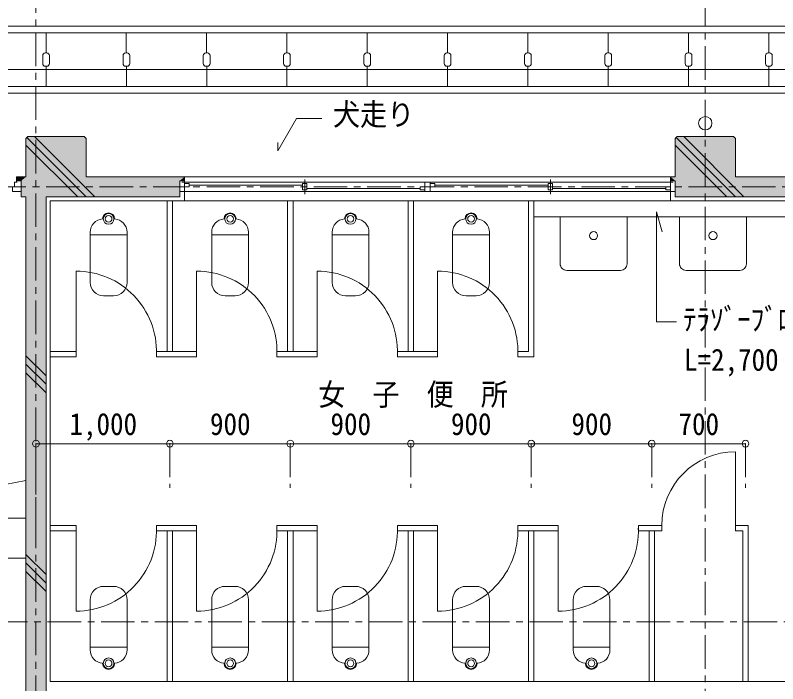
# Model space of a CAD drawing. Units: millimetres at full size, sheet at 1:50. Extents: x -19525 to 20275, y -14100 to 14100.
# Drawn here: x -14780 to -9084, y 1600 to 6594 of the extents above; entities that cross this region are included whole.
import ezdxf
from ezdxf.enums import TextEntityAlignment as Align

# ---------------------------------------------------------------- set-up
doc = ezdxf.new("R2010")
doc.units = ezdxf.units.MM
doc.header["$LTSCALE"] = 50
doc.header["$PDMODE"] = 32
doc.header["$PDSIZE"] = 50
doc.linetypes.add('CHAIN1', pattern=[8, 5, -1, 1, -1])
for name, color, linetype, lineweight in [('0-0_基準線･符号', 7, 'CHAIN1', 9), ('0-2_寸法線･文字', 7, 'Continuous', 9), ('0-3_躯体', 3, 'Continuous', 18), ('0-5_木', 3, 'Continuous', 18), ('0-6_文字', 3, 'Continuous', 18), ('0-7_建具', 7, 'Continuous', 9), ('0-9_仕上(中)', 7, 'Continuous', 9), ('0-C_設備', 7, 'Continuous', 9), ('0-E_ハッチ', 4, 'Continuous', 9), ('0-F_その他', 4, 'Continuous', 9)]:
    doc.layers.add(name, color=color, linetype=linetype, lineweight=lineweight)
doc.styles.add('ＭＳ ゴシック', font='')
doc.styles.get('ＭＳ ゴシック').set_extended_font_data('MS Gothic')

msp = doc.modelspace()

# ---------------------------------------------------------------- linework, layer by layer
at = {"layer": '0-0_基準線･符号'}
for p, q in [((-14625, 12062.5), (-14625, -10437.5)), ((-9625, 11562.5), (-9625, -9937.5)), ((19700, 5312.5), (-19450, 5312.5))]:
    msp.add_line(p, q, dxfattribs=at)
at = {"layer": '0-2_寸法線･文字', "linetype": 'CHAIN1'}
for p, q in [((-14625, 3393.39), (-14625, 2762.5)), ((-13625, 3393.39), (-13625, 3062.5)), ((-12725, 3393.39), (-12725, 3062.5)), ((-11825, 3393.39), (-11825, 3062.5)), ((-10925, 3393.39), (-10925, 3062.5)), ((-10025, 3393.39), (-10025, 3062.5)), ((-9325, 3393.39), (-9325, 3062.5))]:
    msp.add_line(p, q, dxfattribs=at)
at = {"layer": '0-2_寸法線･文字'}
for p, q in [((-14625, 3393.39), (-13625, 3393.39)), ((-13625, 3393.39), (-12725, 3393.39)), ((-12725, 3393.39), (-11825, 3393.39)), ((-11825, 3393.39), (-10925, 3393.39)), ((-10925, 3393.39), (-10025, 3393.39)), ((-10025, 3393.39), (-9325, 3393.39))]:
    msp.add_line(p, q, dxfattribs=at)
at = {"layer": '0-2_寸法線･文字', "color": 6}
for p in [(-14625, 3393.39), (-13625, 3393.39), (-12725, 3393.39), (-11825, 3393.39), (-10925, 3393.39), (-10025, 3393.39), (-9325, 3393.39)]:
    msp.add_point(p, dxfattribs=at)
at = {"layer": '0-3_躯体'}
for p, q in [((-14700, 5672.5), (-14685, 5687.5)), ((-14700, 5672.5), (-14700, 5387.5)), ((-14265, 5687.5), (-14685, 5687.5)), ((-14265, 5687.5), (-14250, 5672.5)), ((-14250, 5672.5), (-14250, 5387.5)), ((-9850, 5672.5), (-9835, 5687.5)), ((-9850, 5672.5), (-9850, 5387.5)), ((-9415, 5687.5), (-9835, 5687.5)), ((-9415, 5687.5), (-9400, 5672.5)), ((-9400, 5672.5), (-9400, 5387.5)), ((-14770, 5387.5), (-14770, 5347.5)), ((-14700, 5387.5), (-14770, 5387.5)), ((-14770, 5357.5), (-14735, 5357.5)), ((-14735, 5357.5), (-14735, 5237.5)), ((-13515, 5387.5), (-13515, 5347.5)), ((-9885, 5387.5), (-9885, 5347.5)), ((-9850, 5387.5), (-9885, 5387.5)), ((-9885, 5357.5), (-9850, 5357.5)), ((-9850, 5357.5), (-9850, 5237.5)), ((-8065, 5387.5), (-9400, 5387.5)), ((-14765, 5277.5), (-14735, 5277.5)), ((-14735, 5237.5), (-14700, 5237.5)), ((-14700, -1547.5), (-14700, 5237.5)), ((-14550, 5237.5), (-14550, -1112.5)), ((-14550, 5237.5), (-13550, 5237.5)), ((-9850, 5237.5), (-8200, 5237.5))]:
    msp.add_line(p, q, dxfattribs=at)
for points in [[(-13515, 5387.5), (-14248.96, 5387.5), (-14250, 5387.5)], [(-13515, 5357.5), (-13550, 5357.5), (-13550, 5237.5)]]:
    msp.add_lwpolyline(points, dxfattribs=at)
at = {"layer": '0-5_木'}
for p, q in [((-13645, 5207.5), (-13645, 4082.5)), ((-13605, 5207.5), (-13605, 4082.5)), ((-12745, 4082.5), (-12745, 5207.5)), ((-12705, 4082.5), (-12705, 5207.5)), ((-11845, 5207.5), (-11845, 4082.5)), ((-11805, 5207.5), (-11805, 4082.5)), ((-10945, 4082.5), (-10945, 5207.5)), ((-10905, 4042.5), (-10905, 5207.5)), ((-14325, 4682.5), (-14325, 4042.5)), ((-13425, 4682.5), (-13425, 4042.5)), ((-12525, 4682.5), (-12525, 4042.5)), ((-11625, 4682.5), (-11625, 4042.5)), ((-14520, 4082.5), (-14325, 4082.5)), ((-13725, 4082.5), (-13725, 4042.5)), ((-13725, 4082.5), (-13425, 4082.5)), ((-12825, 4082.5), (-12825, 4042.5)), ((-12825, 4082.5), (-12525, 4082.5)), ((-11925, 4082.5), (-11925, 4042.5)), ((-11925, 4082.5), (-11625, 4082.5)), ((-11025, 4082.5), (-11025, 4042.5)), ((-11025, 4082.5), (-10945, 4082.5)), ((-14520, 4042.5), (-14325, 4042.5)), ((-13725, 4042.5), (-13425, 4042.5)), ((-12825, 4042.5), (-12525, 4042.5)), ((-11925, 4042.5), (-11625, 4042.5)), ((-11025, 4042.5), (-10905, 4042.5)), ((-14520, 2782.5), (-14325, 2782.5)), ((-14520, 2742.5), (-14325, 2742.5)), ((-14325, 2142.5), (-14325, 2782.5)), ((-13725, 2742.5), (-13725, 2782.5)), ((-13725, 2782.5), (-13425, 2782.5)), ((-13725, 2742.5), (-13425, 2742.5)), ((-13645, 1617.5), (-13645, 2742.5)), ((-13605, 1617.5), (-13605, 2742.5)), ((-13425, 2142.5), (-13425, 2782.5)), ((-12825, 2742.5), (-12825, 2782.5)), ((-12825, 2782.5), (-12525, 2782.5)), ((-12825, 2742.5), (-12525, 2742.5)), ((-12745, 2742.5), (-12745, 1617.5)), ((-12705, 2742.5), (-12705, 1617.5)), ((-12525, 2142.5), (-12525, 2782.5)), ((-11925, 2742.5), (-11925, 2782.5)), ((-11925, 2782.5), (-11625, 2782.5)), ((-11925, 2742.5), (-11625, 2742.5)), ((-11845, 1617.5), (-11845, 2742.5)), ((-11805, 1617.5), (-11805, 2742.5)), ((-11625, 2142.5), (-11625, 2782.5)), ((-11025, 2742.5), (-11025, 2782.5)), ((-11025, 2782.5), (-10725, 2782.5)), ((-11025, 2742.5), (-10725, 2742.5)), ((-10945, 2742.5), (-10945, 1617.5)), ((-10905, 2742.5), (-10905, 1617.5)), ((-10725, 2142.5), (-10725, 2782.5)), ((-10125, 2742.5), (-10125, 2782.5)), ((-10125, 2782.5), (-9950, 2782.5)), ((-10125, 2742.5), (-9950, 2742.5)), ((-10045, 1617.5), (-10045, 2742.5)), ((-10005, 1617.5), (-10005, 2742.5)), ((-9950, 2742.5), (-9950, 2782.5)), ((-9400, 2782.5), (-9305, 2782.5)), ((-9400, 2742.5), (-9345, 2742.5)), ((-9345, 2742.5), (-9345, 1617.5)), ((-9305, 2782.5), (-9305, 1617.5))]:
    msp.add_line(p, q, dxfattribs=at)
msp.add_lwpolyline([(-9400, 2742.5), (-9400, 2782.5), (-9400, 3332.5)], dxfattribs=at)
for centre, radius, start, end in [((-14325, 4082.5), 600, 358.08979, 90), ((-13425, 4082.5), 600, 358.08979, 90), ((-12525, 4082.5), 600, 358.08979, 90), ((-11625, 4082.5), 600, 358.08979, 90), ((-9400, 2782.5), 550, 90, 180), ((-14325, 2742.5), 600, 270, 1.91021), ((-13425, 2742.5), 600, 270, 1.91021), ((-12525, 2742.5), 600, 270, 1.91021), ((-11625, 2742.5), 600, 270, 1.91021), ((-10725, 2742.5), 600, 270, 1.91021)]:
    msp.add_arc(centre, radius, start, end, dxfattribs=at)
at = {"layer": '0-6_文字', "linetype": 'CHAIN1'}
msp.add_line((-17338.21, 2062.5), (-7580.88, 2062.5), dxfattribs=at)
at = {"layer": '0-6_文字', "color": 4, "lineweight": 9}
for points in [[(-12490.67, 5823.76), (-12679.15, 5823.76), (-12819.11, 5581.35), (-12819.11, 5642.52)], [(-9841.02, 4302.77), (-9988.27, 4302.77), (-9988.27, 5125.87), (-9947.78, 4974.75)]]:
    msp.add_lwpolyline(points, dxfattribs=at)
at = {"layer": '0-7_建具', "color": 4}
for p, q in [((-9885, 5387.5), (-13515, 5387.5)), ((-11735, 5347.5), (-13500, 5347.5)), ((-9900, 5347.5), (-11665, 5347.5)), ((-13500, 5277.5), (-11720, 5277.5)), ((-11665, 5277.5), (-9900, 5277.5)), ((-13515, 5207.5), (-9885, 5207.5))]:
    msp.add_line(p, q, dxfattribs=at)
at = {"layer": '0-7_建具'}
for p, q in [((-12617.5, 5257.5), (-12617.5, 5367.5)), ((-10782.5, 5257.5), (-10782.5, 5367.5)), ((-13535, 5347.5), (-13500, 5347.5)), ((-13515, 5277.5), (-13515, 5347.5)), ((-13480, 5324.5), (-12634.5, 5324.5)), ((-12634.5, 5312.5), (-12600.5, 5312.5)), ((-12600.5, 5300.5), (-11755, 5300.5)), ((-11700, 5347.5), (-11735, 5347.5)), ((-11720, 5277.5), (-11720, 5347.5)), ((-11700, 5347.5), (-11665, 5347.5)), ((-11680, 5277.5), (-11680, 5347.5)), ((-11645, 5324.5), (-10799.5, 5324.5)), ((-10799.5, 5312.5), (-10765.5, 5312.5)), ((-10765.5, 5300.5), (-9920, 5300.5)), ((-9865, 5347.5), (-9900, 5347.5)), ((-9885, 5277.5), (-9885, 5347.5)), ((-13535, 5277.5), (-13550, 5277.5)), ((-13535, 5277.5), (-13500, 5277.5)), ((-11700, 5277.5), (-11735, 5277.5)), ((-11700, 5277.5), (-11665, 5277.5)), ((-9865, 5277.5), (-9900, 5277.5)), ((-9865, 5277.5), (-9850, 5277.5))]:
    msp.add_line(p, q, dxfattribs=at)
for points in [[(-14765, 5347.5), (-14785, 5347.5), (-14785, 5312.5), (-14800, 5312.5), (-14800, 5277.5), (-14765, 5277.5)], [(-13515, 5312.5), (-13480, 5312.5), (-13480, 5336.5), (-13515, 5336.5)], [(-11720, 5312.5), (-11755, 5312.5), (-11755, 5288.5), (-11720, 5288.5)], [(-11680, 5312.5), (-11645, 5312.5), (-11645, 5336.5), (-11680, 5336.5)], [(-9885, 5312.5), (-9920, 5312.5), (-9920, 5288.5), (-9885, 5288.5)]]:
    msp.add_lwpolyline(points, dxfattribs=at)
for points in [[(-12634.5, 5288.5), (-12600.5, 5288.5), (-12600.5, 5336.5), (-12634.5, 5336.5)], [(-10799.5, 5288.5), (-10765.5, 5288.5), (-10765.5, 5336.5), (-10799.5, 5336.5)]]:
    msp.add_lwpolyline(points, close=True, dxfattribs=at)
at = {"layer": '0-9_仕上(中)', "color": 3, "lineweight": 18}
for p, q in [((-13515, 5277.5), (-13515, 5207.5)), ((-9885, 5277.5), (-9885, 5207.5)), ((-14520, 5207.5), (-14520, 1617.5)), ((-14520, 5207.5), (-13515, 5207.5)), ((-9885, 5207.5), (-8230, 5207.5)), ((-14520, 1617.5), (-8230, 1617.5))]:
    msp.add_line(p, q, dxfattribs=at)
at = {"layer": '0-9_仕上(中)'}
for p, q in [((-10905, 5087.5), (-8230, 5087.5)), ((-14700, 2837.5), (-16150, 2837.5)), ((-14700, 2537.5), (-16150, 2537.5))]:
    msp.add_line(p, q, dxfattribs=at)
msp.add_lwpolyline([(-14700, 3117.62), (-15396.97, 2982.72), (-15455.56, 3022.31)], dxfattribs=at)
at = {"layer": '0-C_設備'}
for p, q in [((-9625, 5737.5), (-9625, 5687.5)), ((-10709.17, 4737.5), (-10709.17, 5087.5)), ((-10709.17, 5087.5), (-10209.17, 5087.5)), ((-10209.17, 4737.5), (-10209.17, 5087.5)), ((-9817.5, 4737.5), (-9817.5, 5087.5)), ((-9817.5, 5087.5), (-9317.5, 5087.5)), ((-9317.5, 4737.5), (-9317.5, 5087.5)), ((-14220, 4972.5), (-14220, 4597.5)), ((-13945, 4972.5), (-13945, 4597.5)), ((-13312.5, 4972.5), (-13312.5, 4597.5)), ((-13037.5, 4972.5), (-13037.5, 4597.5)), ((-12412.5, 4972.5), (-12412.5, 4597.5)), ((-12137.5, 4972.5), (-12137.5, 4597.5)), ((-11512.5, 4972.5), (-11512.5, 4597.5)), ((-11237.5, 4972.5), (-11237.5, 4597.5)), ((-14220, 4952.5), (-13945, 4952.5)), ((-13312.5, 4952.5), (-13037.5, 4952.5)), ((-12412.5, 4952.5), (-12137.5, 4952.5)), ((-11512.5, 4952.5), (-11237.5, 4952.5)), ((-10259.17, 4687.5), (-10659.17, 4687.5)), ((-9367.5, 4687.5), (-9767.5, 4687.5)), ((-14045, 4497.5), (-14120, 4497.5)), ((-13137.5, 4497.5), (-13212.5, 4497.5)), ((-12237.5, 4497.5), (-12312.5, 4497.5)), ((-11337.5, 4497.5), (-11412.5, 4497.5)), ((-14120, 2327.5), (-14045, 2327.5)), ((-13212.5, 2327.5), (-13137.5, 2327.5)), ((-12312.5, 2327.5), (-12237.5, 2327.5)), ((-11412.5, 2327.5), (-11337.5, 2327.5)), ((-10512.5, 2327.5), (-10437.5, 2327.5)), ((-14220, 1852.5), (-14220, 2227.5)), ((-13945, 1852.5), (-13945, 2227.5)), ((-13312.5, 1852.5), (-13312.5, 2227.5)), ((-13037.5, 1852.5), (-13037.5, 2227.5)), ((-12412.5, 1852.5), (-12412.5, 2227.5)), ((-12137.5, 1852.5), (-12137.5, 2227.5)), ((-11512.5, 1852.5), (-11512.5, 2227.5)), ((-11237.5, 1852.5), (-11237.5, 2227.5)), ((-10612.5, 1852.5), (-10612.5, 2227.5)), ((-10337.5, 1852.5), (-10337.5, 2227.5)), ((-13945, 1872.5), (-14220, 1872.5)), ((-13037.5, 1872.5), (-13312.5, 1872.5)), ((-12137.5, 1872.5), (-12412.5, 1872.5)), ((-11237.5, 1872.5), (-11512.5, 1872.5)), ((-10337.5, 1872.5), (-10612.5, 1872.5))]:
    msp.add_line(p, q, dxfattribs=at)
for centre, radius in [((-9625, 5787.5), 50), ((-14082.5, 5072.5), 40), ((-14082.5, 5072.5), 25), ((-13175, 5072.5), 40), ((-13175, 5072.5), 25), ((-12275, 5072.5), 40), ((-12275, 5072.5), 25), ((-11375, 5072.5), 40), ((-11375, 5072.5), 25), ((-10459.17, 4947.5), 30), ((-9567.5, 4947.5), 30), ((-14082.5, 1752.5), 40), ((-14082.5, 1752.5), 25), ((-13175, 1752.5), 40), ((-13175, 1752.5), 25), ((-12275, 1752.5), 40), ((-12275, 1752.5), 25), ((-11375, 1752.5), 40), ((-11375, 1752.5), 25), ((-10475, 1752.5), 40), ((-10475, 1752.5), 25)]:
    msp.add_circle(centre, radius, dxfattribs=at)
for centre, radius, start, end in [((-14120, 4972.5), 100, 94.28937, 179.99985), ((-14082.5, 5072.5), 45, 0, 179.99985), ((-14045, 4972.5), 100, 0, 85.71104), ((-13212.5, 4972.5), 100, 94.28937, 179.99985), ((-13175, 5072.5), 45, 0, 179.99985), ((-13137.5, 4972.5), 100, 0, 85.71104), ((-12312.5, 4972.5), 100, 94.28937, 179.99985), ((-12275, 5072.5), 45, 0, 179.99985), ((-12237.5, 4972.5), 100, 0, 85.71104), ((-11412.5, 4972.5), 100, 94.28937, 179.99985), ((-11375, 5072.5), 45, 0, 179.99985), ((-11337.5, 4972.5), 100, 0, 85.71104), ((-10659.17, 4737.5), 50, 179.99985, 270.00005), ((-10259.17, 4737.5), 50, 270.00005, 0), ((-9767.5, 4737.5), 50, 179.99985, 270.00005), ((-9367.5, 4737.5), 50, 270.00005, 0), ((-14120, 4597.5), 100, 179.99985, 270.00005), ((-14045, 4597.5), 100, 270.00005, 0), ((-13212.5, 4597.5), 100, 179.99985, 270.00005), ((-13137.5, 4597.5), 100, 270.00005, 0), ((-12312.5, 4597.5), 100, 179.99985, 270.00005), ((-12237.5, 4597.5), 100, 270.00005, 0), ((-11412.5, 4597.5), 100, 179.99985, 270.00005), ((-11337.5, 4597.5), 100, 270.00005, 0), ((-14120, 2227.5), 100, 90.00005, 180), ((-14045, 2227.5), 100, 359.99985, 90.00005), ((-13212.5, 2227.5), 100, 90.00005, 180), ((-13137.5, 2227.5), 100, 359.99985, 90.00005), ((-12312.5, 2227.5), 100, 90.00005, 180), ((-12237.5, 2227.5), 100, 359.99985, 90.00005), ((-11412.5, 2227.5), 100, 90.00005, 180), ((-11337.5, 2227.5), 100, 359.99985, 90.00005), ((-10512.5, 2227.5), 100, 90.00005, 180), ((-10437.5, 2227.5), 100, 359.99985, 90.00005), ((-14120, 1852.5), 100, 180, 265.71104), ((-14045, 1852.5), 100, 274.28937, 359.99985), ((-13212.5, 1852.5), 100, 180, 265.71104), ((-13137.5, 1852.5), 100, 274.28937, 359.99985), ((-12312.5, 1852.5), 100, 180, 265.71104), ((-12237.5, 1852.5), 100, 274.28937, 359.99985), ((-11412.5, 1852.5), 100, 180, 265.71104), ((-11337.5, 1852.5), 100, 274.28937, 359.99985), ((-10512.5, 1852.5), 100, 180, 265.71104), ((-10437.5, 1852.5), 100, 274.28937, 359.99985), ((-14082.5, 1752.5), 45, 180, 359.99985), ((-13175, 1752.5), 45, 180, 359.99985), ((-12275, 1752.5), 45, 180, 359.99985), ((-11375, 1752.5), 45, 180, 359.99985), ((-10475, 1752.5), 45, 180, 359.99985)]:
    msp.add_arc(centre, radius, start, end, dxfattribs=at)
at = {"layer": '0-E_ハッチ'}
for p, q in [((-14250, 5237.5), (-14692.5, 5680)), ((-14636.36, 5687.5), (-14186.36, 5237.5)), ((-9400, 5237.5), (-9842.5, 5680)), ((-9786.36, 5687.5), (-9336.36, 5237.5)), ((-14700, 5623.86), (-14313.64, 5237.5)), ((-9850, 5623.86), (-9463.64, 5237.5)), ((-14700, 4050.61), (-14550, 3900.61)), ((-14700, 3986.97), (-14550, 3836.97)), ((-14700, 3923.33), (-14550, 3773.33)), ((-14700, 2566.23), (-14550, 2416.23)), ((-14700, 2502.59), (-14550, 2352.59)), ((-14700, 2438.95), (-14550, 2288.95))]:
    msp.add_line(p, q, dxfattribs=at)
at = {"layer": '0-F_その他', "color": 7}
for p, q in [((450, 6512.5), (-16450, 6512.5)), ((-14550.18, 6462.5), (-14550.18, 6312.5)), ((-13950.18, 6462.5), (-13950.18, 6312.5)), ((-13350.18, 6462.5), (-13350.18, 6312.5)), ((-12750.18, 6462.5), (-12750.18, 6312.5)), ((-12150.18, 6462.5), (-12150.18, 6312.5)), ((-11550.18, 6462.5), (-11550.18, 6312.5)), ((-10950.18, 6462.5), (-10950.18, 6312.5)), ((-10350.18, 6462.5), (-10350.18, 6312.5)), ((-9750.18, 6462.5), (-9750.18, 6312.5)), ((-9150.18, 6462.5), (-9150.18, 6312.5)), ((-14550, 6212.5), (-14550, 6062.5)), ((-13950, 6212.5), (-13950, 6062.5)), ((-13350, 6212.5), (-13350, 6062.5)), ((-12750, 6212.5), (-12750, 6062.5)), ((-12150, 6212.5), (-12150, 6062.5)), ((-11550, 6212.5), (-11550, 6062.5)), ((-10950, 6212.5), (-10950, 6062.5)), ((-10350, 6212.5), (-10350, 6062.5)), ((-9750, 6212.5), (-9750, 6062.5)), ((-9150, 6212.5), (-9150, 6062.5)), ((-4400, 6187.5), (-19450, 6187.5)), ((17200, 6012.5), (-16450, 6012.5))]:
    msp.add_line(p, q, dxfattribs=at)
at = {"layer": '0-F_その他'}
for p, q in [((450, 6462.5), (-16450, 6462.5)), ((-14575, 6292.5), (-14575, 6232.5)), ((-14555, 6312.5), (-14545, 6312.5)), ((-14525, 6292.5), (-14525, 6232.5)), ((-13975, 6292.5), (-13975, 6232.5)), ((-13955, 6312.5), (-13945, 6312.5)), ((-13925, 6292.5), (-13925, 6232.5)), ((-13375, 6292.5), (-13375, 6232.5)), ((-13355, 6312.5), (-13345, 6312.5)), ((-13325, 6292.5), (-13325, 6232.5)), ((-12775, 6292.5), (-12775, 6232.5)), ((-12755, 6312.5), (-12745, 6312.5)), ((-12725, 6292.5), (-12725, 6232.5)), ((-12175, 6292.5), (-12175, 6232.5)), ((-12155, 6312.5), (-12145, 6312.5)), ((-12125, 6292.5), (-12125, 6232.5)), ((-11575, 6292.5), (-11575, 6232.5)), ((-11555, 6312.5), (-11545, 6312.5)), ((-11525, 6292.5), (-11525, 6232.5)), ((-10975, 6292.5), (-10975, 6232.5)), ((-10955, 6312.5), (-10945, 6312.5)), ((-10925, 6292.5), (-10925, 6232.5)), ((-10375, 6292.5), (-10375, 6232.5)), ((-10355, 6312.5), (-10345, 6312.5)), ((-10325, 6292.5), (-10325, 6232.5)), ((-9775, 6292.5), (-9775, 6232.5)), ((-9755, 6312.5), (-9745, 6312.5)), ((-9725, 6292.5), (-9725, 6232.5)), ((-9175, 6292.5), (-9175, 6232.5)), ((-9155, 6312.5), (-9145, 6312.5)), ((-9125, 6292.5), (-9125, 6232.5)), ((-14545, 6212.5), (-14555, 6212.5)), ((-13945, 6212.5), (-13955, 6212.5)), ((-13345, 6212.5), (-13355, 6212.5)), ((-12745, 6212.5), (-12755, 6212.5)), ((-12145, 6212.5), (-12155, 6212.5)), ((-11545, 6212.5), (-11555, 6212.5)), ((-10945, 6212.5), (-10955, 6212.5)), ((-10345, 6212.5), (-10355, 6212.5)), ((-9745, 6212.5), (-9755, 6212.5)), ((-9145, 6212.5), (-9155, 6212.5)), ((450, 6062.5), (-16450, 6062.5))]:
    msp.add_line(p, q, dxfattribs=at)
at = {"layer": '0-F_その他', "color": 7}
for centre in [(-14555, 6292.5), (-13955, 6292.5), (-13355, 6292.5), (-12755, 6292.5), (-12155, 6292.5), (-11555, 6292.5), (-10955, 6292.5), (-10355, 6292.5), (-9755, 6292.5), (-9155, 6292.5)]:
    msp.add_arc(centre, 20, 90, 180, dxfattribs=at)
at = {"layer": '0-F_その他'}
for centre, start, end in [((-14545, 6292.5), 0, 90), ((-13945, 6292.5), 0, 90), ((-13345, 6292.5), 0, 90), ((-12745, 6292.5), 0, 90), ((-12145, 6292.5), 0, 90), ((-11545, 6292.5), 0, 90), ((-10945, 6292.5), 0, 90), ((-10345, 6292.5), 0, 90), ((-9745, 6292.5), 0, 90), ((-9145, 6292.5), 0, 90), ((-14555, 6232.5), 180, 270), ((-14545, 6232.5), 270, 0), ((-13955, 6232.5), 180, 270), ((-13945, 6232.5), 270, 0), ((-13355, 6232.5), 180, 270), ((-13345, 6232.5), 270, 0), ((-12755, 6232.5), 180, 270), ((-12745, 6232.5), 270, 0), ((-12155, 6232.5), 180, 270), ((-12145, 6232.5), 270, 0), ((-11555, 6232.5), 180, 270), ((-11545, 6232.5), 270, 0), ((-10955, 6232.5), 180, 270), ((-10945, 6232.5), 270, 0), ((-10355, 6232.5), 180, 270), ((-10345, 6232.5), 270, 0), ((-9755, 6232.5), 180, 270), ((-9745, 6232.5), 270, 0), ((-9155, 6232.5), 180, 270), ((-9145, 6232.5), 270, 0)]:
    msp.add_arc(centre, 20, start, end, dxfattribs=at)
at = {"layer": '0-F_その他', "color": 253}
for points in [[(-14700, 5672.5), (-14685, 5687.5), (-14700, 5237.5), (-14250, 5237.5)], [(-14685, 5687.5), (-14265, 5687.5), (-14250, 5237.5), (-14250, 5672.5)], [(-9400, 5237.5), (-9835, 5687.5), (-9850, 5672.5)], [(-9400, 5237.5), (-9850, 5672.5), (-9850, 5387.5)], [(-9400, 5237.5), (-9415, 5687.5), (-9835, 5687.5)], [(-9400, 5237.5), (-9400, 5672.5), (-9415, 5687.5)], [(-14700, 5387.5), (-14770, 5387.5), (-14770, 5357.5)], [(-14700, 5387.5), (-14770, 5357.5), (-14735, 5357.5)], [(-14735, 5237.5), (-14700, 5237.5), (-14700, 5387.5)], [(-14700, 5387.5), (-14735, 5357.5), (-14735, 5237.5)], [(-13550, 5357.5), (-13515, 5387.5), (-14250, 5387.5)], [(-13550, 5357.5), (-14250, 5387.5), (-14250, 5237.5)], [(-14250, 5237.5), (-13550, 5237.5), (-13550, 5357.5)], [(-13550, 5357.5), (-13515, 5357.5), (-13515, 5387.5)], [(-9400, 5237.5), (-9850, 5387.5), (-9885, 5387.5)], [(-9885, 5387.5), (-9885, 5357.5), (-9850, 5357.5)], [(-9850, 5357.5), (-9400, 5237.5), (-9885, 5387.5)], [(-9850, 5357.5), (-9850, 5237.5), (-9400, 5237.5)], [(-9400, 5237.5), (-9400, 5387.5), (-8050, 5237.5), (-8050, 5372.5)], [(-9400, 5387.5), (-8065, 5387.5), (-8050, 5372.5)], [(-14700, 5237.5), (-14550, 5237.5), (-14700, -1112.5), (-14550, -1112.5)]]:
    msp.add_solid(points, dxfattribs=at)

# ---------------------------------------------------------------- texts
at = {"layer": '0-2_寸法線･文字', "color": 2, "style": 'ＭＳ ゴシック', "width": 0.9}
for s, p in [('1,000', (-14375, 3408.39)), ('900', (-13325, 3408.39)), ('900', (-12425, 3408.39)), ('900', (-11525, 3408.39)), ('900', (-10625, 3408.39)), ('700', (-9825, 3408.39))]:
    msp.add_text(s, height=165, dxfattribs=at).set_placement(p, align=Align.BOTTOM_LEFT)
at = {"layer": '0-6_文字', "color": 2, "style": 'ＭＳ ゴシック', "width": 0.9}
for s, p in [('犬走り', (-12406.81, 5721.39)), ('ﾃﾗｿﾞｰﾌﾞﾛｯｸ', (-9791.93, 4190.27)), ('L=2,700', (-9784.38, 3888.22)), ('女\u3000子\u3000便\u3000所', (-12516.99, 3629.76))]:
    msp.add_text(s, height=165, dxfattribs=at).set_placement(p, align=Align.BOTTOM_LEFT)

doc.saveas('drawing.dxf')
